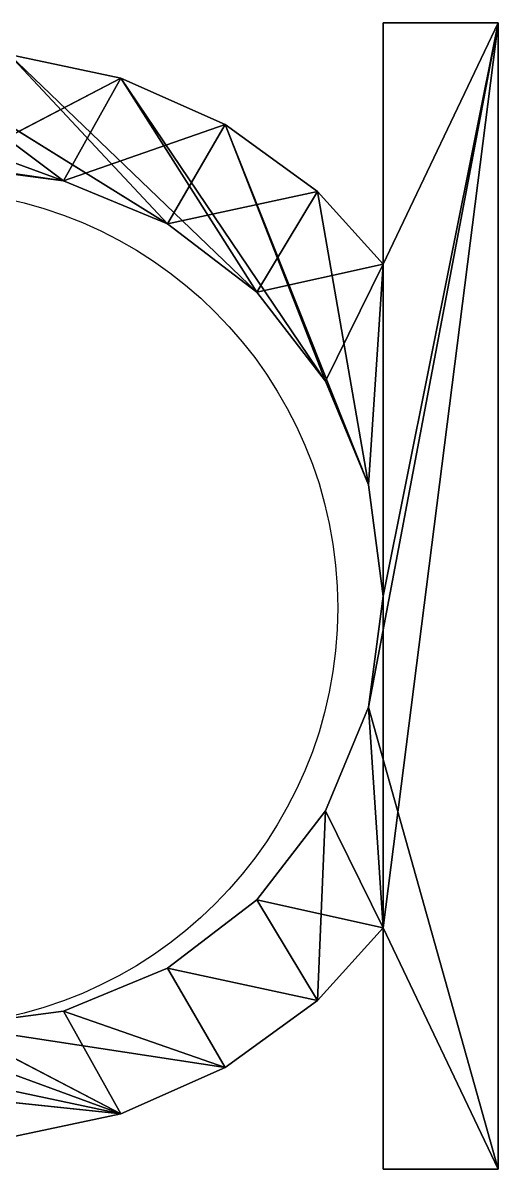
# Model space of a CAD drawing. Extents: x 0.1 to 12.5, y 0 to 2.5.
# Drawn here: x 11.09 to 11.347, y 1.777 to 2.397 of the extents above; entities that cross this region are included whole.
import ezdxf

# ---------------------------------------------------------------- set-up
doc = ezdxf.new("R2010")
doc.units = 0
doc.header["$MEASUREMENT"] = 0
doc.layers.get('0').update_dxf_attribs({"linetype": 'CONTINUOUS'})

# ---------------------------------------------------------------- blocks, each defined once
blk = doc.blocks.new('CLAMP')
for p, q in [((288, 240), (260.9328, 96.70632)), ((288, 240), (264, 189.48192)), ((264, 120), (288, 240)), ((264, 189.48192), (264, 240)), ((264, 240), (288, 240)), ((288, 240, 180), (264, 50.51808, 180)), ((264, 120, 180), (288, 240, 180)), ((288, 240, 180), (264, 189.48192, 180)), ((264, 240, 180), (264, 189.48192, 180)), ((288, 240, 180), (264, 240, 180)), ((264, 240), (264, 240, 180)), ((264, 240, 180), (288, 240)), ((264, 189.48192, 180), (264, 240)), ((288, 240), (288, 0)), ((288, 0, 180), (288, 240, 180)), ((288, 240), (288, 0, 180)), ((288, 240), (288, 240, 180)), ((162.084, 233.37552), (197.293188, 206.93328)), ((162.084, 233.37552), (219, 197.94228)), ((185.916, 233.37552), (219, 197.94228)), ((185.916, 233.37552), (237.639612, 183.6396)), ((185.916, 233.37552), (209.228388, 228.42048)), ((209.228388, 228.42048, 180), (185.916, 233.37552, 180)), ((185.916, 233.37552, 180), (209.228388, 228.42048)), ((138.771612, 228.42048), (197.293188, 206.93328)), ((209.228388, 228.42048, 180), (174, 210, 180)), ((209.228388, 228.42048, 180), (197.293188, 206.93328, 180)), ((231, 218.72688, 180), (209.228388, 228.42048, 180)), ((209.228388, 228.42048), (237.639612, 183.6396)), ((209.228388, 228.42048), (251.942388, 165)), ((209.228388, 228.42048), (231, 218.72688)), ((209.228388, 228.42048), (209.228388, 228.42048, 180)), ((209.228388, 228.42048, 180), (231, 218.72688)), ((117, 218.72688), (197.293188, 206.93328)), ((197.293188, 206.93328, 180), (231, 218.72688, 180)), ((219, 197.94228, 180), (231, 218.72688, 180)), ((231, 218.72688), (251.942388, 165)), ((231, 218.72688), (260.9328, 143.29368)), ((231, 218.72688), (250.280412, 204.71856)), ((250.280412, 204.71856, 180), (231, 218.72688, 180)), ((231, 218.72688), (231, 218.72688, 180)), ((231, 218.72688, 180), (250.280412, 204.71856)), ((174, 210, 180), (197.293188, 206.93328)), ((174, 210, 180), (197.293188, 206.93328, 180)), ((197.293188, 206.93328), (174, 210)), ((197.293188, 206.93328), (197.293188, 206.93328, 180)), ((197.293188, 206.93328, 180), (219, 197.94228)), ((197.293188, 206.93328, 180), (219, 197.94228, 180)), ((219, 197.94228), (197.293188, 206.93328)), ((250.280412, 204.71856, 180), (219, 197.94228, 180)), ((237.639612, 183.6396, 180), (250.280412, 204.71856, 180)), ((250.280412, 204.71856), (260.9328, 143.29368)), ((250.280412, 204.71856), (264, 189.48192)), ((264, 189.48192, 180), (250.280412, 204.71856, 180)), ((250.280412, 204.71856), (250.280412, 204.71856, 180)), ((250.280412, 204.71856, 180), (264, 189.48192)), ((219, 197.94228), (219, 197.94228, 180)), ((219, 197.94228, 180), (237.639612, 183.6396)), ((219, 197.94228, 180), (237.639612, 183.6396, 180)), ((237.639612, 183.6396), (219, 197.94228)), ((264, 189.48192, 180), (237.639612, 183.6396, 180)), ((251.942388, 165, 180), (264, 189.48192, 180)), ((264, 189.48192), (260.9328, 143.29368)), ((260.9328, 143.29368, 180), (264, 189.48192, 180)), ((264, 189.48192), (264, 120)), ((264, 189.48192, 180), (264, 120, 180)), ((264, 189.48192), (264, 189.48192, 180)), ((237.639612, 183.6396), (237.639612, 183.6396, 180)), ((237.639612, 183.6396, 180), (251.942388, 165)), ((237.639612, 183.6396, 180), (251.942388, 165, 180)), ((251.942388, 165), (237.639612, 183.6396)), ((251.942388, 165), (251.942388, 165, 180)), ((251.942388, 165, 180), (260.9328, 143.29368)), ((251.942388, 165, 180), (260.9328, 143.29368, 180)), ((260.9328, 143.29368), (251.942388, 165)), ((260.9328, 143.29368), (260.9328, 143.29368, 180)), ((260.9328, 143.29368, 180), (264, 120)), ((260.9328, 143.29368, 180), (264, 120, 180)), ((264, 120), (260.9328, 143.29368)), ((264, 120), (260.9328, 96.70632, 180)), ((264, 120, 180), (260.9328, 96.70632, 180)), ((260.9328, 96.70632), (264, 120)), ((264, 120), (264, 120, 180)), ((264, 50.51808, 180), (264, 120, 180)), ((260.9328, 96.70632), (251.942388, 75, 180)), ((260.9328, 96.70632, 180), (251.942388, 75, 180)), ((251.942388, 75), (260.9328, 96.70632)), ((260.9328, 96.70632), (260.9328, 96.70632, 180)), ((288, 0), (260.9328, 96.70632)), ((264, 50.51808), (260.9328, 96.70632)), ((260.9328, 96.70632, 180), (264, 50.51808, 180)), ((251.942388, 75), (237.639612, 56.3604, 180)), ((251.942388, 75, 180), (237.639612, 56.3604, 180)), ((237.639612, 56.3604), (251.942388, 75)), ((250.280412, 35.28144), (251.942388, 75)), ((251.942388, 75), (251.942388, 75, 180)), ((251.942388, 75), (264, 50.51808)), ((251.942388, 75, 180), (264, 50.51808, 180)), ((237.639612, 56.3604), (219, 42.05772, 180)), ((237.639612, 56.3604, 180), (219, 42.05772, 180)), ((219, 42.05772), (237.639612, 56.3604)), ((237.639612, 56.3604), (237.639612, 56.3604, 180)), ((237.639612, 56.3604), (250.280412, 35.28144)), ((237.639612, 56.3604, 180), (250.280412, 35.28144, 180)), ((264, 50.51808, 180), (237.639612, 56.3604, 180)), ((264, 50.51808), (250.280412, 35.28144)), ((250.280412, 35.28144, 180), (264, 50.51808, 180)), ((264, 50.51808), (250.280412, 35.28144, 180)), ((264, 0), (264, 50.51808)), ((264, 50.51808), (288, 0)), ((288, 0, 180), (264, 50.51808, 180)), ((264, 50.51808, 180), (264, 0, 180)), ((264, 50.51808), (264, 50.51808, 180)), ((264, 0, 180), (264, 50.51808)), ((219, 42.05772), (197.293188, 33.06672, 180)), ((219, 42.05772, 180), (197.293188, 33.06672, 180)), ((197.293188, 33.06672), (219, 42.05772)), ((219, 42.05772), (219, 42.05772, 180)), ((219, 42.05772), (231, 21.27312)), ((250.280412, 35.28144), (219, 42.05772)), ((219, 42.05772, 180), (250.280412, 35.28144, 180)), ((219, 42.05772, 180), (231, 21.27312, 180)), ((97.719588, 35.28144), (209.228388, 11.57952)), ((250.280412, 35.28144), (231, 21.27312)), ((231, 21.27312, 180), (250.280412, 35.28144, 180)), ((250.280412, 35.28144), (231, 21.27312, 180)), ((250.280412, 35.28144), (250.280412, 35.28144, 180)), ((150.706812, 33.06672, 180), (209.228388, 11.57952, 180)), ((174, 30), (197.293188, 33.06672)), ((197.293188, 33.06672), (174, 30, 180)), ((197.293188, 33.06672, 180), (174, 30, 180)), ((197.293188, 33.06672), (209.228388, 11.57952)), ((231, 21.27312), (197.293188, 33.06672)), ((197.293188, 33.06672), (197.293188, 33.06672, 180)), ((197.293188, 33.06672, 180), (231, 21.27312, 180)), ((174, 30), (209.228388, 11.57952)), ((209.228388, 11.57952, 180), (174, 30, 180)), ((231, 21.27312, 180), (174, 30, 180)), ((209.228388, 11.57952), (117, 21.27312)), ((231, 21.27312), (209.228388, 11.57952)), ((209.228388, 11.57952, 180), (231, 21.27312, 180)), ((231, 21.27312), (209.228388, 11.57952, 180)), ((231, 21.27312), (231, 21.27312, 180)), ((209.228388, 11.57952), (185.916, 6.62448)), ((185.916, 6.62448, 180), (209.228388, 11.57952, 180)), ((209.228388, 11.57952), (185.916, 6.62448, 180)), ((209.228388, 11.57952), (209.228388, 11.57952, 180)), ((288, 0), (264, 0)), ((264, 0, 180), (288, 0, 180)), ((264, 0), (264, 0, 180)), ((288, 0), (264, 0, 180)), ((288, 0), (288, 0, 180))]:
    blk.add_line(p, q)
mesh = blk.add_polyface()
corners = [(288, 0), (260.9328, 96.70632), (288, 240)]
mesh.append_faces([[corners[k] for k in face] for face in [(0, 1, 2)]])
mesh = blk.add_polyface()
corners = [(288, 240), (260.9328, 96.70632), (264, 120)]
mesh.append_faces([[corners[k] for k in face] for face in [(0, 1, 2)]])
mesh = blk.add_polyface()
corners = [(288, 240), (264, 120), (264, 189.48192)]
mesh.append_faces([[corners[k] for k in face] for face in [(0, 1, 2)]])
mesh = blk.add_polyface()
corners = [(288, 240), (264, 189.48192), (264, 240)]
mesh.append_faces([[corners[k] for k in face] for face in [(0, 1, 2)]])
mesh = blk.add_polyface()
corners = [(288, 240, 180), (264, 50.51808, 180), (288, 0, 180)]
mesh.append_faces([[corners[k] for k in face] for face in [(0, 1, 2)]])
mesh = blk.add_polyface()
corners = [(288, 240, 180), (264, 189.48192, 180), (264, 120, 180)]
mesh.append_faces([[corners[k] for k in face] for face in [(0, 1, 2)]])
mesh = blk.add_polyface()
corners = [(288, 240, 180), (264, 120, 180), (264, 50.51808, 180)]
mesh.append_faces([[corners[k] for k in face] for face in [(0, 1, 2)]])
mesh = blk.add_polyface()
corners = [(288, 240, 180), (264, 240, 180), (264, 189.48192, 180)]
mesh.append_faces([[corners[k] for k in face] for face in [(0, 1, 2)]])
mesh = blk.add_polyface()
corners = [(264, 240, 180), (288, 240), (264, 240)]
mesh.append_faces([[corners[k] for k in face] for face in [(0, 1, 2)]])
mesh = blk.add_polyface()
corners = [(288, 240, 180), (288, 240), (264, 240, 180)]
mesh.append_faces([[corners[k] for k in face] for face in [(0, 1, 2)]])
mesh = blk.add_polyface()
corners = [(264, 240), (264, 189.48192), (264, 189.48192, 180)]
mesh.append_faces([[corners[k] for k in face] for face in [(0, 1, 2)]])
mesh = blk.add_polyface()
corners = [(264, 240), (264, 189.48192, 180), (264, 240, 180)]
mesh.append_faces([[corners[k] for k in face] for face in [(0, 1, 2)]])
mesh = blk.add_polyface()
corners = [(288, 240), (288, 0, 180), (288, 0)]
mesh.append_faces([[corners[k] for k in face] for face in [(0, 1, 2)]])
mesh = blk.add_polyface()
corners = [(288, 240, 180), (288, 0, 180), (288, 240)]
mesh.append_faces([[corners[k] for k in face] for face in [(0, 1, 2)]])
mesh = blk.add_polyface()
corners = [(197.293188, 206.93328), (138.771612, 228.42048), (162.084, 233.37552)]
mesh.append_faces([[corners[k] for k in face] for face in [(0, 1, 2)]])
mesh = blk.add_polyface()
corners = [(219, 197.94228), (197.293188, 206.93328), (162.084, 233.37552)]
mesh.append_faces([[corners[k] for k in face] for face in [(0, 1, 2)]])
mesh = blk.add_polyface()
corners = [(219, 197.94228), (162.084, 233.37552), (185.916, 233.37552)]
mesh.append_faces([[corners[k] for k in face] for face in [(0, 1, 2)]])
mesh = blk.add_polyface()
corners = [(209.228388, 228.42048, 180), (185.916, 233.37552, 180), (174, 210, 180)]
mesh.append_faces([[corners[k] for k in face] for face in [(0, 1, 2)]])
mesh = blk.add_polyface()
corners = [(237.639612, 183.6396), (219, 197.94228), (185.916, 233.37552)]
mesh.append_faces([[corners[k] for k in face] for face in [(0, 1, 2)]])
mesh = blk.add_polyface()
corners = [(237.639612, 183.6396), (185.916, 233.37552), (209.228388, 228.42048)]
mesh.append_faces([[corners[k] for k in face] for face in [(0, 1, 2)]])
mesh = blk.add_polyface()
corners = [(185.916, 233.37552, 180), (209.228388, 228.42048), (185.916, 233.37552)]
mesh.append_faces([[corners[k] for k in face] for face in [(0, 1, 2)]])
mesh = blk.add_polyface()
corners = [(209.228388, 228.42048, 180), (209.228388, 228.42048), (185.916, 233.37552, 180)]
mesh.append_faces([[corners[k] for k in face] for face in [(0, 1, 2)]])
mesh = blk.add_polyface()
corners = [(197.293188, 206.93328), (117, 218.72688), (138.771612, 228.42048)]
mesh.append_faces([[corners[k] for k in face] for face in [(0, 1, 2)]])
mesh = blk.add_polyface()
corners = [(209.228388, 228.42048, 180), (174, 210, 180), (197.293188, 206.93328, 180)]
mesh.append_faces([[corners[k] for k in face] for face in [(0, 1, 2)]])
mesh = blk.add_polyface()
corners = [(231, 218.72688, 180), (209.228388, 228.42048, 180), (197.293188, 206.93328, 180)]
mesh.append_faces([[corners[k] for k in face] for face in [(0, 1, 2)]])
mesh = blk.add_polyface()
corners = [(251.942388, 165), (237.639612, 183.6396), (209.228388, 228.42048)]
mesh.append_faces([[corners[k] for k in face] for face in [(0, 1, 2)]])
mesh = blk.add_polyface()
corners = [(251.942388, 165), (209.228388, 228.42048), (231, 218.72688)]
mesh.append_faces([[corners[k] for k in face] for face in [(0, 1, 2)]])
mesh = blk.add_polyface()
corners = [(209.228388, 228.42048, 180), (231, 218.72688), (209.228388, 228.42048)]
mesh.append_faces([[corners[k] for k in face] for face in [(0, 1, 2)]])
mesh = blk.add_polyface()
corners = [(231, 218.72688, 180), (231, 218.72688), (209.228388, 228.42048, 180)]
mesh.append_faces([[corners[k] for k in face] for face in [(0, 1, 2)]])
mesh = blk.add_polyface()
corners = [(197.293188, 206.93328), (174, 210), (117, 218.72688)]
mesh.append_faces([[corners[k] for k in face] for face in [(0, 1, 2)]])
mesh = blk.add_polyface()
corners = [(231, 218.72688, 180), (197.293188, 206.93328, 180), (219, 197.94228, 180)]
mesh.append_faces([[corners[k] for k in face] for face in [(0, 1, 2)]])
mesh = blk.add_polyface()
corners = [(250.280412, 204.71856, 180), (231, 218.72688, 180), (219, 197.94228, 180)]
mesh.append_faces([[corners[k] for k in face] for face in [(0, 1, 2)]])
mesh = blk.add_polyface()
corners = [(260.9328, 143.29368), (251.942388, 165), (231, 218.72688)]
mesh.append_faces([[corners[k] for k in face] for face in [(0, 1, 2)]])
mesh = blk.add_polyface()
corners = [(260.9328, 143.29368), (231, 218.72688), (250.280412, 204.71856)]
mesh.append_faces([[corners[k] for k in face] for face in [(0, 1, 2)]])
mesh = blk.add_polyface()
corners = [(231, 218.72688, 180), (250.280412, 204.71856), (231, 218.72688)]
mesh.append_faces([[corners[k] for k in face] for face in [(0, 1, 2)]])
mesh = blk.add_polyface()
corners = [(250.280412, 204.71856, 180), (250.280412, 204.71856), (231, 218.72688, 180)]
mesh.append_faces([[corners[k] for k in face] for face in [(0, 1, 2)]])
mesh = blk.add_polyface()
corners = [(174, 210, 180), (197.293188, 206.93328), (197.293188, 206.93328, 180)]
mesh.append_faces([[corners[k] for k in face] for face in [(0, 1, 2)]])
mesh = blk.add_polyface()
corners = [(174, 210, 180), (174, 210), (197.293188, 206.93328)]
mesh.append_faces([[corners[k] for k in face] for face in [(0, 1, 2)]])
mesh = blk.add_polyface()
corners = [(197.293188, 206.93328, 180), (219, 197.94228), (219, 197.94228, 180)]
mesh.append_faces([[corners[k] for k in face] for face in [(0, 1, 2)]])
mesh = blk.add_polyface()
corners = [(197.293188, 206.93328, 180), (197.293188, 206.93328), (219, 197.94228)]
mesh.append_faces([[corners[k] for k in face] for face in [(0, 1, 2)]])
mesh = blk.add_polyface()
corners = [(250.280412, 204.71856, 180), (219, 197.94228, 180), (237.639612, 183.6396, 180)]
mesh.append_faces([[corners[k] for k in face] for face in [(0, 1, 2)]])
mesh = blk.add_polyface()
corners = [(264, 189.48192, 180), (250.280412, 204.71856, 180), (237.639612, 183.6396, 180)]
mesh.append_faces([[corners[k] for k in face] for face in [(0, 1, 2)]])
mesh = blk.add_polyface()
corners = [(264, 189.48192), (260.9328, 143.29368), (250.280412, 204.71856)]
mesh.append_faces([[corners[k] for k in face] for face in [(0, 1, 2)]])
mesh = blk.add_polyface()
corners = [(250.280412, 204.71856, 180), (264, 189.48192), (250.280412, 204.71856)]
mesh.append_faces([[corners[k] for k in face] for face in [(0, 1, 2)]])
mesh = blk.add_polyface()
corners = [(250.280412, 204.71856, 180), (264, 189.48192, 180), (264, 189.48192)]
mesh.append_faces([[corners[k] for k in face] for face in [(0, 1, 2)]])
mesh = blk.add_polyface()
corners = [(219, 197.94228, 180), (237.639612, 183.6396), (237.639612, 183.6396, 180)]
mesh.append_faces([[corners[k] for k in face] for face in [(0, 1, 2)]])
mesh = blk.add_polyface()
corners = [(219, 197.94228, 180), (219, 197.94228), (237.639612, 183.6396)]
mesh.append_faces([[corners[k] for k in face] for face in [(0, 1, 2)]])
mesh = blk.add_polyface()
corners = [(264, 189.48192, 180), (237.639612, 183.6396, 180), (251.942388, 165, 180)]
mesh.append_faces([[corners[k] for k in face] for face in [(0, 1, 2)]])
mesh = blk.add_polyface()
corners = [(264, 189.48192, 180), (251.942388, 165, 180), (260.9328, 143.29368, 180)]
mesh.append_faces([[corners[k] for k in face] for face in [(0, 1, 2)]])
mesh = blk.add_polyface()
corners = [(264, 120), (260.9328, 143.29368), (264, 189.48192)]
mesh.append_faces([[corners[k] for k in face] for face in [(0, 1, 2)]])
mesh = blk.add_polyface()
corners = [(264, 189.48192, 180), (260.9328, 143.29368, 180), (264, 120, 180)]
mesh.append_faces([[corners[k] for k in face] for face in [(0, 1, 2)]])
mesh = blk.add_polyface()
corners = [(237.639612, 183.6396, 180), (251.942388, 165), (251.942388, 165, 180)]
mesh.append_faces([[corners[k] for k in face] for face in [(0, 1, 2)]])
mesh = blk.add_polyface()
corners = [(237.639612, 183.6396), (251.942388, 165), (237.639612, 183.6396, 180)]
mesh.append_faces([[corners[k] for k in face] for face in [(0, 1, 2)]])
mesh = blk.add_polyface()
corners = [(251.942388, 165, 180), (260.9328, 143.29368), (260.9328, 143.29368, 180)]
mesh.append_faces([[corners[k] for k in face] for face in [(0, 1, 2)]])
mesh = blk.add_polyface()
corners = [(251.942388, 165), (260.9328, 143.29368), (251.942388, 165, 180)]
mesh.append_faces([[corners[k] for k in face] for face in [(0, 1, 2)]])
mesh = blk.add_polyface()
corners = [(260.9328, 143.29368, 180), (264, 120), (264, 120, 180)]
mesh.append_faces([[corners[k] for k in face] for face in [(0, 1, 2)]])
mesh = blk.add_polyface()
corners = [(260.9328, 143.29368), (264, 120), (260.9328, 143.29368, 180)]
mesh.append_faces([[corners[k] for k in face] for face in [(0, 1, 2)]])
mesh = blk.add_polyface()
corners = [(264, 120), (260.9328, 96.70632, 180), (264, 120, 180)]
mesh.append_faces([[corners[k] for k in face] for face in [(0, 1, 2)]])
mesh = blk.add_polyface()
corners = [(264, 120), (260.9328, 96.70632), (260.9328, 96.70632, 180)]
mesh.append_faces([[corners[k] for k in face] for face in [(0, 1, 2)]])
mesh = blk.add_polyface()
corners = [(264, 120, 180), (260.9328, 96.70632, 180), (264, 50.51808, 180)]
mesh.append_faces([[corners[k] for k in face] for face in [(0, 1, 2)]])
mesh = blk.add_polyface()
corners = [(260.9328, 96.70632), (251.942388, 75, 180), (260.9328, 96.70632, 180)]
mesh.append_faces([[corners[k] for k in face] for face in [(0, 1, 2)]])
mesh = blk.add_polyface()
corners = [(260.9328, 96.70632), (251.942388, 75), (251.942388, 75, 180)]
mesh.append_faces([[corners[k] for k in face] for face in [(0, 1, 2)]])
mesh = blk.add_polyface()
corners = [(264, 50.51808), (251.942388, 75), (260.9328, 96.70632)]
mesh.append_faces([[corners[k] for k in face] for face in [(0, 1, 2)]])
mesh = blk.add_polyface()
corners = [(264, 50.51808, 180), (260.9328, 96.70632, 180), (251.942388, 75, 180)]
mesh.append_faces([[corners[k] for k in face] for face in [(0, 1, 2)]])
mesh = blk.add_polyface()
corners = [(288, 0), (264, 50.51808), (260.9328, 96.70632)]
mesh.append_faces([[corners[k] for k in face] for face in [(0, 1, 2)]])
mesh = blk.add_polyface()
corners = [(251.942388, 75), (237.639612, 56.3604, 180), (251.942388, 75, 180)]
mesh.append_faces([[corners[k] for k in face] for face in [(0, 1, 2)]])
mesh = blk.add_polyface()
corners = [(251.942388, 75), (237.639612, 56.3604), (237.639612, 56.3604, 180)]
mesh.append_faces([[corners[k] for k in face] for face in [(0, 1, 2)]])
mesh = blk.add_polyface()
corners = [(251.942388, 75), (250.280412, 35.28144), (237.639612, 56.3604)]
mesh.append_faces([[corners[k] for k in face] for face in [(0, 1, 2)]])
mesh = blk.add_polyface()
corners = [(264, 50.51808, 180), (251.942388, 75, 180), (237.639612, 56.3604, 180)]
mesh.append_faces([[corners[k] for k in face] for face in [(0, 1, 2)]])
mesh = blk.add_polyface()
corners = [(264, 50.51808), (250.280412, 35.28144), (251.942388, 75)]
mesh.append_faces([[corners[k] for k in face] for face in [(0, 1, 2)]])
mesh = blk.add_polyface()
corners = [(237.639612, 56.3604, 180), (237.639612, 56.3604), (219, 42.05772, 180)]
mesh.append_faces([[corners[k] for k in face] for face in [(0, 1, 2)]])
mesh = blk.add_polyface()
corners = [(219, 42.05772, 180), (237.639612, 56.3604), (219, 42.05772)]
mesh.append_faces([[corners[k] for k in face] for face in [(0, 1, 2)]])
mesh = blk.add_polyface()
corners = [(250.280412, 35.28144), (219, 42.05772), (237.639612, 56.3604)]
mesh.append_faces([[corners[k] for k in face] for face in [(0, 1, 2)]])
mesh = blk.add_polyface()
corners = [(250.280412, 35.28144, 180), (237.639612, 56.3604, 180), (219, 42.05772, 180)]
mesh.append_faces([[corners[k] for k in face] for face in [(0, 1, 2)]])
mesh = blk.add_polyface()
corners = [(264, 50.51808, 180), (237.639612, 56.3604, 180), (250.280412, 35.28144, 180)]
mesh.append_faces([[corners[k] for k in face] for face in [(0, 1, 2)]])
mesh = blk.add_polyface()
corners = [(264, 50.51808), (250.280412, 35.28144, 180), (250.280412, 35.28144)]
mesh.append_faces([[corners[k] for k in face] for face in [(0, 1, 2)]])
mesh = blk.add_polyface()
corners = [(264, 50.51808, 180), (250.280412, 35.28144, 180), (264, 50.51808)]
mesh.append_faces([[corners[k] for k in face] for face in [(0, 1, 2)]])
mesh = blk.add_polyface()
corners = [(288, 0, 180), (264, 50.51808, 180), (264, 0, 180)]
mesh.append_faces([[corners[k] for k in face] for face in [(0, 1, 2)]])
mesh = blk.add_polyface()
corners = [(288, 0), (264, 0), (264, 50.51808)]
mesh.append_faces([[corners[k] for k in face] for face in [(0, 1, 2)]])
mesh = blk.add_polyface()
corners = [(264, 50.51808), (264, 0), (264, 0, 180)]
mesh.append_faces([[corners[k] for k in face] for face in [(0, 1, 2)]])
mesh = blk.add_polyface()
corners = [(264, 50.51808), (264, 0, 180), (264, 50.51808, 180)]
mesh.append_faces([[corners[k] for k in face] for face in [(0, 1, 2)]])
mesh = blk.add_polyface()
corners = [(219, 42.05772, 180), (219, 42.05772), (197.293188, 33.06672, 180)]
mesh.append_faces([[corners[k] for k in face] for face in [(0, 1, 2)]])
mesh = blk.add_polyface()
corners = [(197.293188, 33.06672, 180), (219, 42.05772), (197.293188, 33.06672)]
mesh.append_faces([[corners[k] for k in face] for face in [(0, 1, 2)]])
mesh = blk.add_polyface()
corners = [(231, 21.27312), (197.293188, 33.06672), (219, 42.05772)]
mesh.append_faces([[corners[k] for k in face] for face in [(0, 1, 2)]])
mesh = blk.add_polyface()
corners = [(231, 21.27312, 180), (219, 42.05772, 180), (197.293188, 33.06672, 180)]
mesh.append_faces([[corners[k] for k in face] for face in [(0, 1, 2)]])
mesh = blk.add_polyface()
corners = [(250.280412, 35.28144), (231, 21.27312), (219, 42.05772)]
mesh.append_faces([[corners[k] for k in face] for face in [(0, 1, 2)]])
mesh = blk.add_polyface()
corners = [(250.280412, 35.28144, 180), (219, 42.05772, 180), (231, 21.27312, 180)]
mesh.append_faces([[corners[k] for k in face] for face in [(0, 1, 2)]])
mesh = blk.add_polyface()
corners = [(209.228388, 11.57952), (97.719588, 35.28144), (174, 30)]
mesh.append_faces([[corners[k] for k in face] for face in [(0, 1, 2)]])
mesh = blk.add_polyface()
corners = [(209.228388, 11.57952), (117, 21.27312), (97.719588, 35.28144)]
mesh.append_faces([[corners[k] for k in face] for face in [(0, 1, 2)]])
mesh = blk.add_polyface()
corners = [(231, 21.27312, 180), (231, 21.27312), (250.280412, 35.28144)]
mesh.append_faces([[corners[k] for k in face] for face in [(0, 1, 2)]])
mesh = blk.add_polyface()
corners = [(231, 21.27312, 180), (250.280412, 35.28144), (250.280412, 35.28144, 180)]
mesh.append_faces([[corners[k] for k in face] for face in [(0, 1, 2)]])
mesh = blk.add_polyface()
corners = [(209.228388, 11.57952, 180), (174, 30, 180), (150.706812, 33.06672, 180)]
mesh.append_faces([[corners[k] for k in face] for face in [(0, 1, 2)]])
mesh = blk.add_polyface()
corners = [(209.228388, 11.57952, 180), (150.706812, 33.06672, 180), (185.916, 6.62448, 180)]
mesh.append_faces([[corners[k] for k in face] for face in [(0, 1, 2)]])
mesh = blk.add_polyface()
corners = [(209.228388, 11.57952), (174, 30), (197.293188, 33.06672)]
mesh.append_faces([[corners[k] for k in face] for face in [(0, 1, 2)]])
mesh = blk.add_polyface()
corners = [(197.293188, 33.06672, 180), (197.293188, 33.06672), (174, 30, 180)]
mesh.append_faces([[corners[k] for k in face] for face in [(0, 1, 2)]])
mesh = blk.add_polyface()
corners = [(174, 30, 180), (197.293188, 33.06672), (174, 30)]
mesh.append_faces([[corners[k] for k in face] for face in [(0, 1, 2)]])
mesh = blk.add_polyface()
corners = [(231, 21.27312, 180), (197.293188, 33.06672, 180), (174, 30, 180)]
mesh.append_faces([[corners[k] for k in face] for face in [(0, 1, 2)]])
mesh = blk.add_polyface()
corners = [(231, 21.27312), (209.228388, 11.57952), (197.293188, 33.06672)]
mesh.append_faces([[corners[k] for k in face] for face in [(0, 1, 2)]])
mesh = blk.add_polyface()
corners = [(231, 21.27312, 180), (174, 30, 180), (209.228388, 11.57952, 180)]
mesh.append_faces([[corners[k] for k in face] for face in [(0, 1, 2)]])
mesh = blk.add_polyface()
corners = [(209.228388, 11.57952), (185.916, 6.62448), (117, 21.27312)]
mesh.append_faces([[corners[k] for k in face] for face in [(0, 1, 2)]])
mesh = blk.add_polyface()
corners = [(209.228388, 11.57952, 180), (209.228388, 11.57952), (231, 21.27312)]
mesh.append_faces([[corners[k] for k in face] for face in [(0, 1, 2)]])
mesh = blk.add_polyface()
corners = [(209.228388, 11.57952, 180), (231, 21.27312), (231, 21.27312, 180)]
mesh.append_faces([[corners[k] for k in face] for face in [(0, 1, 2)]])
mesh = blk.add_polyface()
corners = [(185.916, 6.62448, 180), (185.916, 6.62448), (209.228388, 11.57952)]
mesh.append_faces([[corners[k] for k in face] for face in [(0, 1, 2)]])
mesh = blk.add_polyface()
corners = [(185.916, 6.62448, 180), (209.228388, 11.57952), (209.228388, 11.57952, 180)]
mesh.append_faces([[corners[k] for k in face] for face in [(0, 1, 2)]])
mesh = blk.add_polyface()
corners = [(264, 0, 180), (264, 0), (288, 0)]
mesh.append_faces([[corners[k] for k in face] for face in [(0, 1, 2)]])
mesh = blk.add_polyface()
corners = [(264, 0, 180), (288, 0), (288, 0, 180)]
mesh.append_faces([[corners[k] for k in face] for face in [(0, 1, 2)]])

msp = doc.modelspace()

# ---------------------------------------------------------------- linework, layer by layer
msp.add_circle((11.03398, 2.08038), 0.22638)

# ---------------------------------------------------------------- block references
at = {"xscale": 0.00259231896, "yscale": 0.002584557822, "zscale": 0.002224134528}
msp.add_blockref('CLAMP', (10.60051, 1.77669, -0.01694), dxfattribs=at)

doc.saveas('drawing.dxf')
